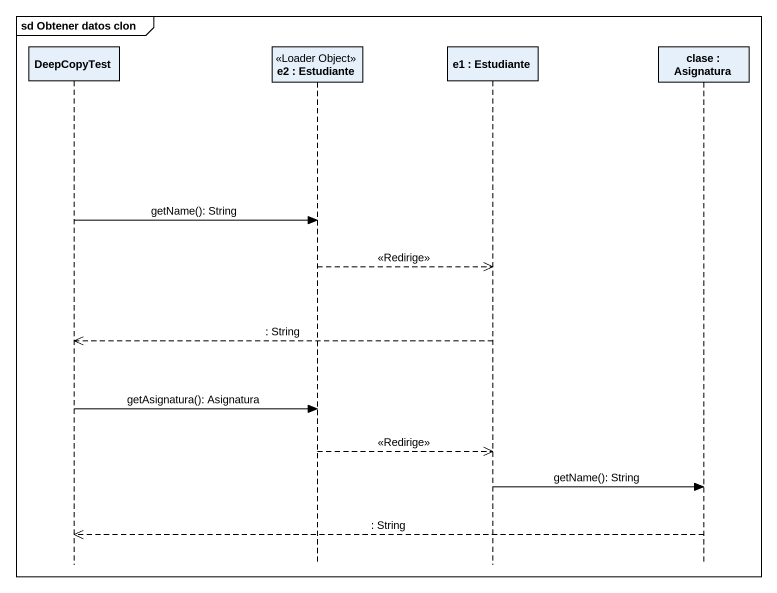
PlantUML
@startuml
mainframe sd Obtener datos clon
hide footbox
participant DeepCopyTest
participant "e2 : Estudiante" as e2 <<Loader Object>>
participant "e1 : Estudiante" as e1
participant "clase : Asignatura" as clase

DeepCopyTest -> e2 : getName(): String
e2 -->> e1 : <<Redirige>>
e1 -->> DeepCopyTest : : String
DeepCopyTest -> e2 : getAsignatura(): Asignatura
e2 -->> e1 : <<Redirige>>
e1 -> clase : getName(): String
clase -->> DeepCopyTest : : String
@enduml
